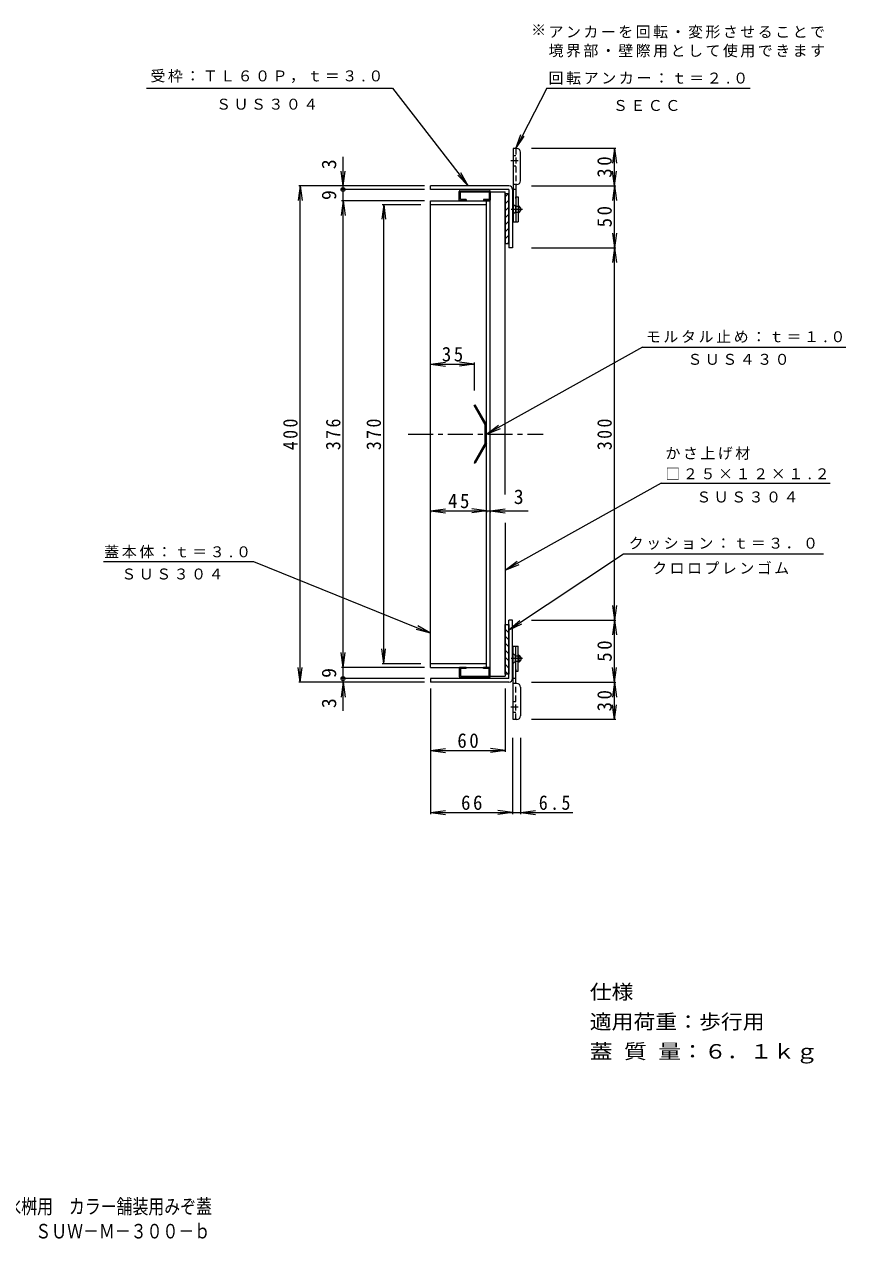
# Model space of a CAD drawing. Units: millimetres at full size, sheet at 1:4. Extents: x -512 to 647, y -547 to 431.
# Drawn here: x -14 to 647, y -547 to 431 of the extents above; entities that cross this region are included whole.
import ezdxf
from ezdxf.enums import TextEntityAlignment as Align

# ---------------------------------------------------------------- set-up
doc = ezdxf.new("R2010")
doc.units = ezdxf.units.MM
doc.header["$LTSCALE"] = 4
doc.header["$PDMODE"] = 32
doc.header["$PDSIZE"] = 3.2
for name, pattern in [('CHAIN1', [8, 5, -1, 1, -1]), ('CHAIN2', [12, 9, -1, 1, -1]), ('DASHED1', [1.8, 1.2, -0.6])]:
    doc.linetypes.add(name, pattern=pattern)
for name, color, linetype, lineweight in [('0-0_通り芯', 7, 'CHAIN2', 9), ('0-1_躯体', 2, 'Continuous', 9), ('0-2_仕上', 3, 'Continuous', 9), ('0-3_建具', 4, 'Continuous', 9), ('0-4_その他', 7, 'Continuous', 9), ('0-5_寸法', 7, 'Continuous', 9), ('0-6_ハッチ', 6, 'Continuous', 9), ('0-E', 7, 'Continuous', 9), ('0-F', 7, 'Continuous', 9)]:
    doc.layers.add(name, color=color, linetype=linetype, lineweight=lineweight)
doc.layers.add('F-0_F-0ﾚｲﾔ', color=2, linetype='Continuous')
doc.layers.add('F-5_F-5ﾚｲﾔ', color=2, linetype='Continuous')
doc.styles.add('ＭＳ ゴシック', font='')
doc.styles.get('ＭＳ ゴシック').set_extended_font_data('MS Gothic')

msp = doc.modelspace()

# ---------------------------------------------------------------- linework, layer by layer
at = {"layer": '0-0_通り芯', "linetype": 'CHAIN1'}
msp.add_line((294.914, 101), (403.524, 101), dxfattribs=at)
at = {"layer": '0-1_躯体'}
for p, q in [((379.473, 331), (379.473, 272)), ((382.273, 331), (379.473, 331)), ((385.273, 305), (385.273, 328)), ((382.273, 302), (379.473, 302)), ((381.473, 298), (379.473, 298)), ((381.473, 302.005), (381.473, 272)), ((378.973, 292), (379.473, 292)), ((378.973, 292), (378.973, 272)), ((381.473, 292), (383.473, 292)), ((381.473, 290.75), (381.473, 292)), ((383.473, 292), (383.473, 272)), ((383.973, 284.75), (383.473, 284.75)), ((385.473, 283), (383.973, 284.75)), ((383.973, 279.25), (383.973, 284.75)), ((379.272, 278), (379.272, 282)), ((379.473, 278), (379.272, 278)), ((383.973, 279.25), (383.473, 279.25)), ((383.973, 279.25), (385.473, 281)), ((385.473, 281), (385.473, 283)), ((378.973, 272), (383.473, 272)), ((379.473, 272), (381.473, 272)), ((381.473, 273.25), (381.473, 272)), ((378.973, -70), (383.473, -70)), ((378.973, -90), (378.973, -70)), ((379.473, -76), (379.272, -76)), ((379.272, -76), (379.272, -80)), ((379.473, -70), (381.473, -70)), ((379.473, -129), (379.473, -70)), ((381.473, -100.005), (381.473, -70)), ((381.473, -71.25), (381.473, -70)), ((383.473, -90), (383.473, -70)), ((383.973, -77.25), (383.473, -77.25)), ((383.973, -77.25), (385.473, -79)), ((383.973, -77.25), (383.973, -82.75)), ((383.973, -82.75), (383.473, -82.75)), ((385.473, -81), (383.973, -82.75)), ((385.473, -79), (385.473, -81)), ((378.973, -90), (379.473, -90)), ((381.473, -96), (379.473, -96)), ((381.473, -88.75), (381.473, -90)), ((381.473, -90), (383.473, -90)), ((382.273, -100), (379.473, -100)), ((385.273, -103), (385.273, -126)), ((382.273, -129), (379.473, -129))]:
    msp.add_line(p, q, dxfattribs=at)
at = {"layer": '0-1_躯体', "linetype": 'DASHED1'}
for p, q in [((381.473, 325.25), (379.473, 325.25)), ((381.473, 330.995), (381.473, 302.005)), ((381.473, 316.75), (379.473, 316.75)), ((381.273, 279.75), (383.473, 279.75)), ((381.273, -77.75), (383.473, -77.75)), ((381.473, -128.995), (381.473, -100.005)), ((381.473, -114.75), (379.473, -114.75)), ((381.473, -123.25), (379.473, -123.25))]:
    msp.add_line(p, q, dxfattribs=at)
at = {"layer": '0-1_躯体', "linetype": 'CHAIN2'}
for p, q in [((383.473, 321), (377.473, 321)), ((387.021, 282), (377.936, 282)), ((387.021, -80), (377.936, -80)), ((383.473, -119), (377.473, -119))]:
    msp.add_line(p, q, dxfattribs=at)
at = {"layer": '0-1_躯体'}
for points in [[(379.473, 286), (379.272, 286), (379.272, 282)], [(379.473, -84), (379.272, -84), (379.272, -80)]]:
    msp.add_lwpolyline(points, dxfattribs=at)
at = {"layer": '0-1_躯体', "linetype": 'DASHED1'}
for points in [[(383.473, 284.25), (381.273, 284.25), (379.473, 286)], [(381.273, 284.25), (381.273, 279.75), (379.473, 278)], [(381.273, -82.25), (381.273, -77.75), (379.473, -76)], [(383.473, -82.25), (381.273, -82.25), (379.473, -84)]]:
    msp.add_lwpolyline(points, dxfattribs=at)
at = {"layer": '0-1_躯体'}
for centre, start, end in [((382.273, 328), 0, 90), ((382.273, 305), 270, 0), ((382.273, -103), 0, 90), ((382.273, -126), 270, 0)]:
    msp.add_arc(centre, 3, start, end, dxfattribs=at)
at = {"layer": '0-2_仕上'}
for p, q in [((360.973, -94), (360.973, 296)), ((360.973, 296), (372.973, 296)), ((372.973, 52.268), (372.973, 296)), ((312.973, 289), (360.973, 289)), ((312.973, -87), (312.973, 289)), ((312.973, 286), (357.973, 286)), ((357.973, -87), (357.973, 289)), ((372.973, 29.52), (372.973, -94)), ((312.973, -84), (357.973, -84)), ((312.973, -87), (360.973, -87)), ((360.973, -94), (372.973, -94))]:
    msp.add_line(p, q, dxfattribs=at)
at = {"layer": '0-3_建具'}
for p, q in [((312.973, 298), (312.973, 301)), ((375.973, 301), (312.973, 301)), ((375.973, 298), (312.973, 298)), ((335.973, 289.5), (335.973, 296.5)), ((336.473, 297), (360.473, 297)), ((360.973, 296.5), (360.973, 289.5)), ((375.973, 298), (375.973, 251)), ((378.973, 298), (378.973, 251)), ((341.473, 289), (336.473, 289)), ((341.473, 290), (341.473, 289)), ((359.973, 290), (355.473, 290)), ((355.473, 290), (355.473, 289)), ((360.473, 289), (355.473, 289)), ((378.973, 251), (375.973, 251)), ((347.973, 124.088), (348.839, 124.588)), ((356.973, 93.5), (347.973, 77.912)), ((357.973, 93.232), (348.839, 77.412)), ((347.973, 77.912), (348.839, 77.412)), ((375.973, -96), (375.973, -49)), ((378.973, -49), (375.973, -49)), ((378.973, -96), (378.973, -49)), ((335.973, -87.5), (335.973, -94.5)), ((341.473, -87), (336.473, -87)), ((341.473, -88), (341.473, -87)), ((360.473, -87), (355.473, -87)), ((355.473, -88), (355.473, -87)), ((359.973, -88), (355.473, -88)), ((360.973, -94.5), (360.973, -87.5)), ((312.973, -96), (312.973, -99)), ((375.973, -96), (312.973, -96)), ((336.473, -95), (360.473, -95)), ((375.973, -99), (312.973, -99))]:
    msp.add_line(p, q, dxfattribs=at)
at = {"layer": '0-3_建具', "color": 3}
msp.add_line((360.973, 296), (372.973, 296), dxfattribs=at)
at = {"layer": '0-3_建具'}
for points in [[(336.973, 296), (359.973, 296), (359.973, 290)], [(341.473, 290), (336.973, 290), (336.973, 296)], [(356.973, 93.5), (356.973, 108.5), (347.973, 124.088)], [(357.973, 93.232), (357.973, 108.768), (348.839, 124.588)], [(336.973, -94), (359.973, -94), (359.973, -88)], [(341.473, -88), (336.973, -88), (336.973, -94)]]:
    msp.add_lwpolyline(points, dxfattribs=at)
for centre, radius, start, end in [((336.473, 296.5), 0.5, 90, 180), ((360.473, 296.5), 0.5, 0, 90), ((375.973, 298), 3, 0, 90), ((336.473, 289.5), 0.5, 180, 270), ((360.473, 289.5), 0.5, 270, 0), ((336.473, -87.5), 0.5, 90, 180), ((360.473, -87.5), 0.5, 0, 90), ((336.473, -94.5), 0.5, 180, 270), ((360.473, -94.5), 0.5, 270, 0), ((375.973, -96), 3, 270, 0)]:
    msp.add_arc(centre, radius, start, end, dxfattribs=at)
at = {"layer": '0-4_その他'}
for p, q in [((462.173, 331), (394.201, 331)), ((460.973, 331), (459.407, 319.103)), ((460.973, 301), (460.973, 331)), ((460.973, 331), (462.539, 319.103)), ((242.448, 301), (240.882, 312.897)), ((242.448, 301), (244.015, 312.897)), ((460.973, 301), (459.407, 312.897)), ((460.973, 301), (462.539, 312.897)), ((207.973, 301), (206.407, 289.103)), ((307.973, 301), (206.773, 301)), ((207.973, 301), (209.539, 289.103)), ((207.973, -99), (207.973, 301)), ((307.973, 298), (241.248, 298)), ((394.201, 301), (462.173, 301)), ((460.973, 301), (459.407, 289.103)), ((460.973, 301), (462.539, 289.103)), ((460.973, 251), (460.973, 301)), ((242.448, 289), (240.882, 277.103)), ((307.973, 289), (241.248, 289)), ((242.448, 289), (244.015, 277.103)), ((242.448, -87), (242.448, 289)), ((275.146, 286), (273.58, 274.103)), ((273.946, 286), (304.973, 286)), ((275.146, 286), (276.713, 274.103)), ((275.146, -84), (275.146, 286)), ((462.539, 262.897), (459.407, 239.103)), ((459.407, 262.897), (462.539, 239.103)), ((394.201, 251), (462.173, 251)), ((460.973, -49), (460.973, 251)), ((312.973, 157.307), (324.87, 158.874)), ((312.973, 157.307), (347.973, 157.307)), ((312.973, 157.307), (324.87, 155.741)), ((347.973, 157.307), (336.076, 158.874)), ((347.973, 157.307), (336.076, 155.741)), ((347.973, 158.507), (347.973, 136.088)), ((312.973, 39.07), (324.87, 40.636)), ((357.973, 39.07), (346.076, 40.636)), ((360.973, 39.07), (372.87, 40.636)), ((312.973, 39.07), (391.545, 39.07)), ((312.973, 39.07), (312.973, 37.87)), ((312.973, 39.07), (324.87, 37.504)), ((357.973, 39.07), (346.076, 37.504)), ((357.973, 39.07), (357.973, 37.87)), ((360.973, 39.07), (360.973, 37.87)), ((360.973, 39.07), (372.87, 37.504)), ((462.539, -37.103), (459.407, -60.897)), ((459.407, -37.103), (462.539, -60.897)), ((394.201, -49), (462.173, -49)), ((460.973, -99), (460.973, -49)), ((242.448, -87), (240.882, -75.103)), ((242.448, -87), (244.015, -75.103)), ((275.146, -84), (273.58, -72.103)), ((275.146, -84), (276.713, -72.103)), ((207.973, -99), (206.407, -87.103)), ((207.973, -99), (209.539, -87.103)), ((307.973, -87), (241.248, -87)), ((273.946, -84), (304.973, -84)), ((460.973, -99), (459.407, -87.103)), ((460.973, -99), (462.539, -87.103)), ((307.973, -96), (241.248, -96)), ((307.973, -99), (206.773, -99)), ((242.448, -99), (240.882, -110.897)), ((242.448, -99), (244.015, -110.897)), ((312.973, -104), (312.973, -205.2)), ((372.973, -104), (372.973, -155.2)), ((394.201, -99), (462.173, -99)), ((460.973, -99), (459.407, -110.897)), ((460.973, -129), (460.973, -99)), ((460.973, -99), (462.539, -110.897)), ((460.973, -129), (459.407, -117.103)), ((460.973, -129), (462.539, -117.103)), ((462.173, -129), (394.201, -129)), ((378.973, -143.688), (378.973, -205.2)), ((385.473, -205.2), (385.473, -143.688)), ((312.973, -154), (324.87, -152.434)), ((312.973, -154), (372.973, -154)), ((312.973, -154), (324.87, -155.566)), ((372.973, -154), (361.076, -152.434)), ((372.973, -154), (361.076, -155.566)), ((312.973, -204), (324.87, -202.434)), ((312.973, -204), (378.973, -204)), ((312.973, -204), (324.87, -205.566)), ((378.973, -204), (367.076, -202.434)), ((378.973, -204), (367.076, -205.566)), ((385.473, -204), (397.37, -205.566)), ((385.473, -204), (427.566, -204))]:
    msp.add_line(p, q, dxfattribs=at)
for points in [[(242.448, 289), (242.448, 298), (242.448, 301), (242.448, 324.292)], [(242.448, -122.028), (242.448, -99), (242.448, -96), (242.448, -87)], [(378.973, -204), (385.473, -204), (397.37, -202.434)]]:
    msp.add_lwpolyline(points, dxfattribs=at)
for p in [(242.448, 298), (242.448, -96)]:
    msp.add_point(p, dxfattribs=at)
at = {"layer": '0-5_寸法'}
for p, q in [((483.66, 171.057), (647.184, 171.057)), ((357.973, 101), (367.602, 108.161)), ((498.66, 61.48), (372.973, -8.577)), ((498.66, 61.48), (634.609, 61.48)), ((49.52, -1.838), (170.264, -1.838)), ((372.973, -8.577), (382.602, -1.416)), ((372.973, -8.577), (384.128, -4.152)), ((312.973, -59.412), (302.526, -53.508))]:
    msp.add_line(p, q, dxfattribs=at)
for points in [[(483.66, 171.057), (357.973, 101), (369.128, 105.424)], [(170.264, -1.838), (312.973, -59.412), (301.354, -56.413)]]:
    msp.add_lwpolyline(points, dxfattribs=at)
at = {"layer": '0-6_ハッチ'}
for p, q in [((372.973, 292.185), (375.288, 294.5)), ((372.973, 294.5), (372.973, 254.5)), ((375.973, 294.5), (372.973, 294.5)), ((375.973, 254.5), (375.973, 294.5)), ((372.973, 286.528), (375.973, 289.528)), ((372.973, 280.871), (375.973, 283.871)), ((372.973, 275.214), (375.973, 278.214)), ((372.973, 269.557), (375.973, 272.557)), ((372.973, 263.9), (375.973, 266.9)), ((372.973, 258.243), (375.973, 261.243)), ((372.973, 254.5), (375.973, 254.5)), ((374.886, 254.5), (375.973, 255.587)), ((372.973, -52.5), (375.973, -52.5)), ((372.973, -92.5), (372.973, -52.5)), ((372.973, -56.243), (375.973, -59.243)), ((374.886, -52.5), (375.973, -53.587)), ((375.973, -52.5), (375.973, -92.5)), ((372.973, -61.9), (375.973, -64.9)), ((372.973, -67.557), (375.973, -70.557)), ((372.973, -73.214), (375.973, -76.214)), ((372.973, -78.871), (375.973, -81.871)), ((372.973, -84.528), (375.973, -87.528)), ((372.973, -90.185), (375.288, -92.5)), ((375.973, -92.5), (372.973, -92.5))]:
    msp.add_line(p, q, dxfattribs=at)
at = {"layer": '0-E'}
for p, q in [((84.114, 379.744), (282.382, 379.744)), ((282.382, 379.744), (343.251, 301)), ((406.45, 379.744), (381.473, 331)), ((406.45, 379.744), (570.345, 379.744)), ((375.737, -57.134), (468.251, 4.461)), ((468.251, 4.461), (629.252, 4.461)), ((375.737, -57.134), (384.772, -49.237)), ((375.737, -57.134), (386.508, -51.845))]:
    msp.add_line(p, q, dxfattribs=at)
at = {"layer": '0-F'}
for p, q in [((381.473, 331), (385.504, 342.302)), ((381.473, 331), (388.292, 340.874)), ((343.251, 301), (334.735, 309.455)), ((343.251, 301), (337.214, 311.371))]:
    msp.add_line(p, q, dxfattribs=at)

# ---------------------------------------------------------------- texts
at = {"layer": '0-4_その他', "color": 2, "style": 'ＭＳ ゴシック'}
for s, p in [('3', (240.448, 314.349)), ('9', (240.448, 289.5)), ('9', (240.448, -95.5)), ('3', (240.448, -119.847))]:
    msp.add_text(s, height=11.73, rotation=90, dxfattribs=at).set_placement(p, align=Align.BOTTOM_LEFT)
msp.add_text('3', height=11.73, dxfattribs=at).set_placement((379.898, 41.07), align=Align.BOTTOM_LEFT)
at = {"layer": '0-4_その他', "color": 2, "char_height": 11.73, "attachment_point": 7, "rotation": 90, "style": 'ＭＳ ゴシック'}
for s, insert in [('\\T1.27;\\W0.95;30', (458.973, 307.5)), ('\\T1.27;\\W0.95;50', (458.973, 267.5)), ('\\T1.27;\\W0.9;400', (205.973, 88)), ('\\T1.27;\\W0.9;376', (240.448, 88)), ('\\T1.27;\\W0.9;370', (273.146, 88)), ('\\T1.27;\\W0.9;300', (458.973, 88)), ('\\T1.27;\\W0.95;50', (458.973, -82.5)), ('\\T1.27;\\W0.95;30', (458.973, -122.5))]:
    msp.add_mtext(s, dxfattribs=dict(at, insert=insert))
at = {"layer": '0-4_その他', "color": 2, "char_height": 11.73, "attachment_point": 7, "style": 'ＭＳ ゴシック'}
for s, insert in [('\\T1.27;\\W0.95;35', (321.973, 159.307)), ('\\T1.27;\\W0.95;45', (326.973, 41.07)), ('\\T1.27;\\W0.95;60', (334.473, -152)), ('\\T1.27;\\W0.95;66', (337.473, -202)), ('\\T1.27;\\W0.9;6.5', (400.059, -202))]:
    msp.add_mtext(s, dxfattribs=dict(at, insert=insert))
at = {"layer": '0-5_寸法', "style": 'ＭＳ ゴシック'}
msp.add_text('※', height=8.798, dxfattribs=at).set_placement((393.913, 419.591), align=Align.BOTTOM_LEFT)
at = {"layer": '0-5_寸法', "char_height": 8.798, "attachment_point": 7, "style": 'ＭＳ ゴシック'}
for s, insert in [('\\T1.17;アンカーを回転・変形させることで', (407.913, 419.591)), ('\\T1.17;境界部・壁際用として使用できます', (407.913, 404.41)), ('\\T1.18;モルタル止め：ｔ＝１.０', (486.249, 174.471)), ('\\T1.17;ＳＵＳ４３０', (519.749, 156.614)), ('\\T1.17;かさ上げ材', (502.097, 80.165)), ('\\T1.18;□２５×１２×１.２', (501.984, 64.311)), ('\\T1.17;ＳＵＳ３０４', (526.904, 45.707)), ('\\T1.18;蓋本体：ｔ＝３.０', (50.117, 0.726)), ('\\T1.17;ＳＵＳ３０４', (63.949, -16.353))]:
    msp.add_mtext(s, dxfattribs=dict(at, insert=insert))
at = {"layer": '0-E', "char_height": 8.798, "attachment_point": 7, "style": 'ＭＳ ゴシック'}
for s, insert in [('\\T1.17;受枠：ＴＬ６０Ｐ，ｔ＝３.０', (87.366, 383.841)), ('\\T1.18;回転アンカー：ｔ＝２.０', (407.913, 382.43)), ('\\T1.17;ＳＵＳ３０４', (140.248, 362.195)), ('\\T1.17;ＳＥＣＣ', (459.797, 361.142)), ('\\T1.17;クッション：ｔ＝３．０', (472.482, 7.747)), ('\\T1.17;クロロプレンゴム', (491.351, -11.997))]:
    msp.add_mtext(s, dxfattribs=dict(at, insert=insert))
at = {"layer": 'F-0_F-0ﾚｲﾔ', "style": 'ＭＳ ゴシック'}
for s, width, p in [('仕様', 1.1, (441.081, -357.892)), ('適用荷重：歩行用', 1.1, (441.081, -381.892)), ('蓋 質 量：６．１ｋｇ', 1.15, (441.081, -405.786))]:
    msp.add_text(s, height=11.73, dxfattribs=dict(at, width=width)).set_placement(p, align=Align.BOTTOM_LEFT)
at = {"layer": 'F-5_F-5ﾚｲﾔ', "style": 'ＭＳ ゴシック', "width": 0.8}
for s, p in [('タイル用\u3000充填深さ３５ｍｍ\u3000ステンレス製\u3000集水桝用\u3000カラー舗装用みぞ蓋', (-311.109, -530.764)), (' \u3000\u3000\u3000\u3000\u3000\u3000\u3000\u3000\u3000\u3000\u3000\u3000\u3000\u3000\u3000\u3000\u3000\u3000\u3000\u3000\u3000ＳＵＷ－Ｍ－３００－ｂ', (-280.535, -550.654))]:
    msp.add_text(s, height=11.73, dxfattribs=at).set_placement(p, align=Align.BOTTOM_LEFT)

doc.saveas('drawing.dxf')
